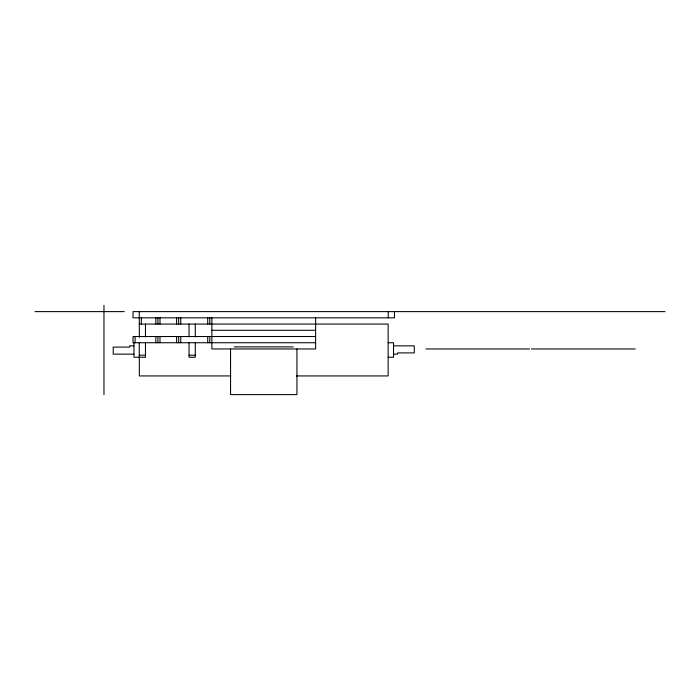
<?xml version="1.0" encoding="UTF-8"?>
<svg xmlns="http://www.w3.org/2000/svg" width="700" height="700" viewBox="0 0 700 700"><rect width="100%" height="100%" fill="white"/><g stroke="black" fill="none" stroke-linecap="round" stroke-linejoin="round"><path stroke-width="1.05" d="M35 311.614L124.224 311.614M665 311.614L133.026 311.614L133.018 317.835L394.467 317.835L394.467 311.614M139.248 324.065L388.141 324.065L388.141 375.935L296.546 375.935M211.873 330.286L315.621 330.286M315.621 336.516L133.044 336.516L133.018 342.738L315.621 342.738M388.141 342.738L393.531 342.738L393.531 357.262L388.141 357.262M133.954 345.852L129.806 345.852L129.806 347.095L113.207 347.095L113.207 354.13L133.954 354.148M393.531 345.852L414.286 345.852L414.286 352.905L397.688 352.905L397.688 354.13L393.531 354.148M234.255 346.885L293.239 346.885M425.854 348.959L529.602 348.959M531.466 348.959L635.215 348.959M139.248 355.189L145.469 355.189M189.044 355.189L195.274 355.189M230.947 375.935L139.352 375.935L139.248 342.738M388.246 311.614L388.246 317.835M315.621 317.835L315.621 348.959L211.873 348.959L211.873 317.835M296.94 349.055L296.94 394.616L230.545 394.616L230.545 349.055M209.799 317.835L209.799 324.065M209.799 336.516L209.799 342.738M207.716 317.835L207.716 324.065M207.716 336.516L207.716 342.738M195.274 324.065L195.274 336.884M195.274 342.738L195.274 357.254L189.044 357.262L189.044 342.738M189.044 324.065L189.044 336.884M180.749 317.835L180.749 324.065M180.749 336.516L180.749 342.738M178.666 317.835L178.666 324.065M178.666 336.516L178.666 342.738M176.593 317.835L176.593 324.065M176.593 336.516L176.593 342.738M159.994 317.835L159.994 324.065M159.994 336.516L159.994 342.738M157.92 317.835L157.92 324.065M157.92 336.516L157.92 342.738M155.846 317.835L155.846 324.065M155.846 336.516L155.846 342.738M145.469 324.065L145.469 336.884M145.469 342.738L145.469 357.254L133.954 357.262L133.954 342.738M141.321 317.835L141.321 324.065M139.248 311.614L139.352 337.33M135.091 336.516L135.091 342.738M103.968 305.384L103.968 394.616"/></g></svg>
